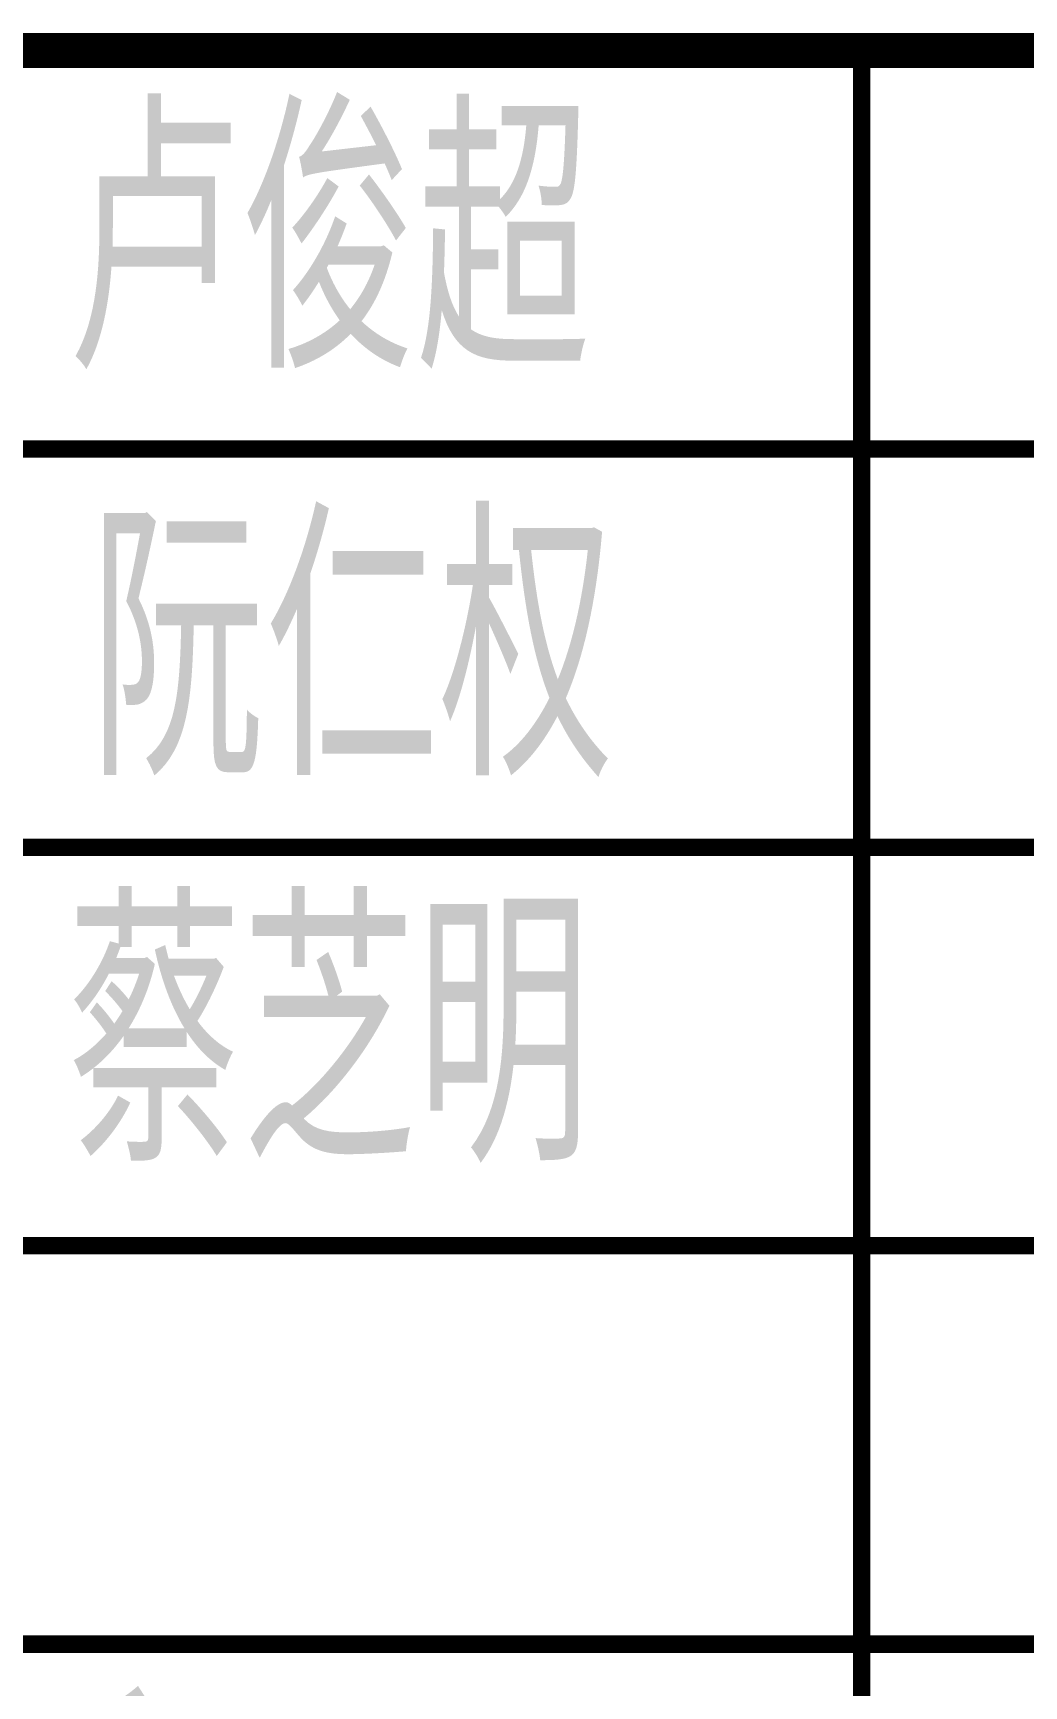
# Model space of a CAD drawing. Extents: x 679383 to 1725648, y -4158549 to 860327.
# Drawn here: x 808032 to 810021, y -2190816 to -2187498 of the extents above; entities that cross this region are included whole.
import ezdxf

# ---------------------------------------------------------------- set-up
doc = ezdxf.new("R2010")
doc.units = 0
doc.header["$LTSCALE"] = 1000
doc.header["$MEASUREMENT"] = 0
doc.layers.add('图框', color=140, linetype='Continuous')
doc.layers.add('图签文字', color=147, linetype='Continuous')
doc.styles.add('建筑图签-2', font='TXT.shx', dxfattribs={"width": 0.5, "bigfont": 'HZTXT.shx'})

# ---------------------------------------------------------------- blocks, each defined once
blk = doc.blocks.new('AFASDFASG')
at = {"layer": '图签文字', "color": 1, "style": '建筑图签-2', "width": 0.7}
for s, p in [('卢俊超', (5115849.8, -694619.1)), ('阮仁权', (5115895.6, -695436.6)), ('蔡芝明', (5115849.8, -696210.1)), ('段二军', (5115857.2, -697820))]:
    blk.add_text(s, height=500, dxfattribs=at).set_placement(p)
blk = doc.blocks.new('2q3q2342q35q2343r5q23rwetr')
at = {"layer": '图框'}
for points, const_width in [([(3534617.7, 3134510.4), (3527617.7, 3134510.4)], 70), ([(3527617.7, 3134510.4), (3534617.7, 3134510.4)], 70), ([(3532117.7, 3128110.4), (3532117.7, 3134510.4)], 35), ([(3527617.7, 3133710.4), (3534617.7, 3133710.4)], 35), ([(3527617.7, 3132910.4), (3534617.7, 3132910.4)], 35), ([(3527617.7, 3132110.4), (3534617.7, 3132110.4)], 35), ([(3527617.7, 3131310.4), (3534617.7, 3131310.4)], 35)]:
    blk.add_lwpolyline(points, dxfattribs=dict(at, const_width=const_width))
at = {"color": 2}
blk.add_blockref('AFASDFASG', (-1585326, 3828491.1), dxfattribs=at)

msp = doc.modelspace()

# ---------------------------------------------------------------- block references
at = {"layer": '图框'}
msp.add_blockref('2q3q2342q35q2343r5q23rwetr', (-2722422.7, -5322042.9), dxfattribs=at)

doc.saveas('drawing.dxf')
